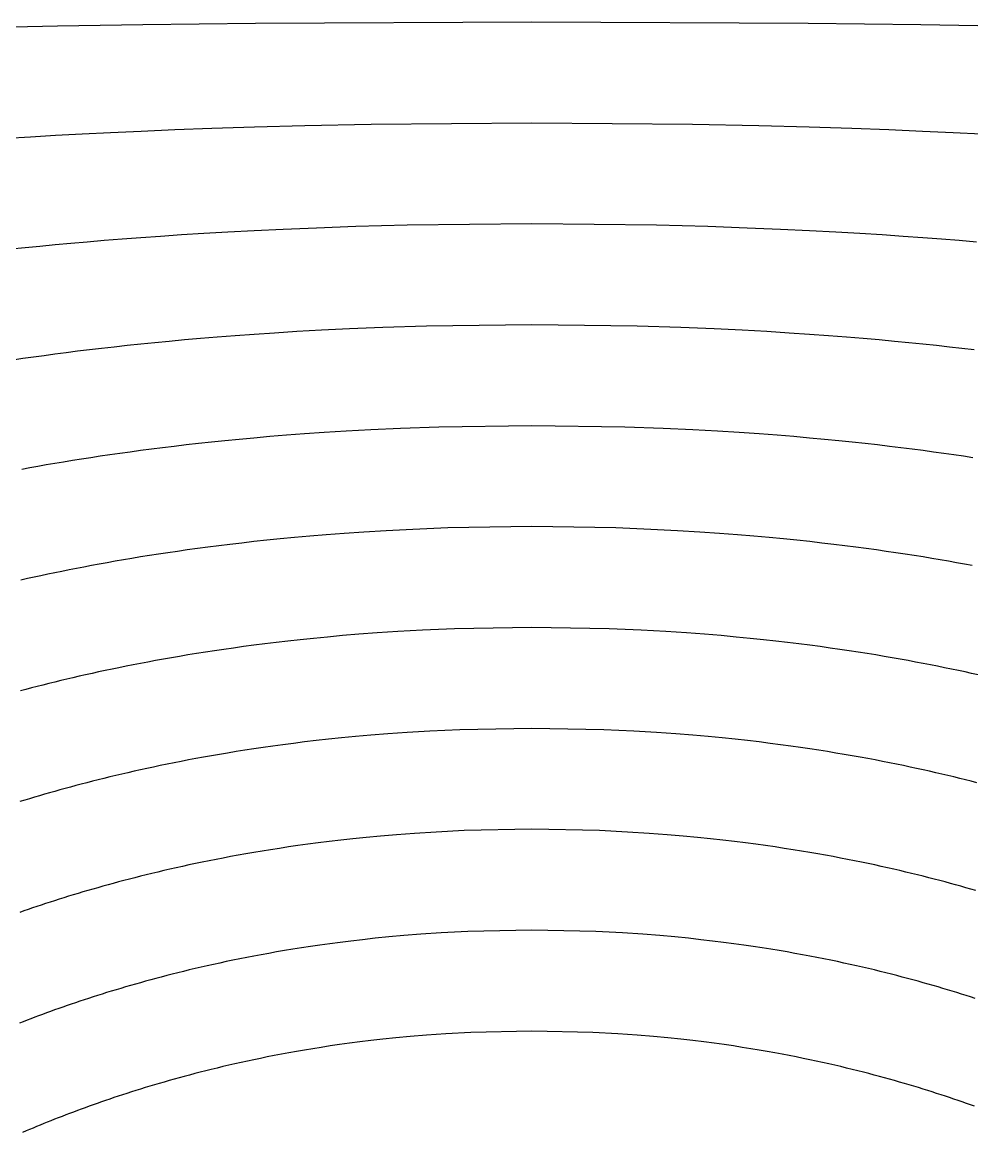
# Model space of a CAD drawing. Extents: x 2 to 198, y -170 to -3.
# Drawn here: x 73 to 122.8, y -60.9 to -2.6 of the extents above; entities that cross this region are included whole.
import ezdxf

# ---------------------------------------------------------------- set-up
doc = ezdxf.new("R2010")
doc.units = 0
doc.layers.add('MyLines', color=7, linetype='Continuous')

msp = doc.modelspace()

# ---------------------------------------------------------------- linework, layer by layer
at = {"layer": 'MyLines'}
for p, q in [((74.843, -2.866), (71.117, -2.943)), ((79.323, -2.792), (74.843, -2.866)), ((85.241, -2.719), (79.323, -2.792)), ((99.746, -2.649), (85.241, -2.719)), ((114.25, -2.719), (99.746, -2.649)), ((120.168, -2.792), (114.25, -2.719)), ((124.648, -2.866), (120.168, -2.792)), ((87.834, -8.088), (85.178, -8.16)), ((91.31, -8.017), (87.834, -8.088)), ((99.746, -7.946), (91.31, -8.017)), ((108.181, -8.017), (99.746, -7.946)), ((111.658, -8.088), (108.181, -8.017)), ((114.313, -8.16), (111.658, -8.088)), ((73.423, -8.682), (72.179, -8.759)), ((74.737, -8.605), (73.423, -8.682)), ((76.132, -8.529), (74.737, -8.605)), ((77.624, -8.454), (76.132, -8.529)), ((79.235, -8.38), (77.624, -8.454)), ((80.994, -8.306), (79.235, -8.38)), ((82.949, -8.233), (80.994, -8.306)), ((85.178, -8.16), (82.949, -8.233)), ((116.542, -8.233), (114.313, -8.16)), ((118.497, -8.306), (116.542, -8.233)), ((120.256, -8.38), (118.497, -8.306)), ((121.867, -8.454), (120.256, -8.38)), ((123.359, -8.529), (121.867, -8.454)), ((90.5, -13.385), (88.432, -13.457)), ((93.202, -13.314), (90.5, -13.385)), ((99.746, -13.244), (93.202, -13.314)), ((106.289, -13.314), (99.746, -13.244)), ((108.992, -13.385), (106.289, -13.314)), ((111.06, -13.457), (108.992, -13.385)), ((79.217, -13.967), (78.234, -14.042)), ((80.253, -13.893), (79.217, -13.967)), ((81.352, -13.819), (80.253, -13.893)), ((82.524, -13.746), (81.352, -13.819)), ((83.788, -13.673), (82.524, -13.746)), ((85.165, -13.601), (83.788, -13.673)), ((86.693, -13.529), (85.165, -13.601)), ((88.432, -13.457), (86.693, -13.529)), ((112.798, -13.529), (111.06, -13.457)), ((114.326, -13.601), (112.798, -13.529)), ((115.703, -13.673), (114.326, -13.601)), ((116.967, -13.746), (115.703, -13.673)), ((118.139, -13.819), (116.967, -13.746)), ((119.238, -13.893), (118.139, -13.819)), ((120.274, -13.967), (119.238, -13.893)), ((121.257, -14.042), (120.274, -13.967)), ((73.146, -14.497), (72.399, -14.574)), ((73.917, -14.42), (73.146, -14.497)), ((74.715, -14.344), (73.917, -14.42)), ((75.542, -14.268), (74.715, -14.344)), ((76.402, -14.192), (75.542, -14.268)), ((77.298, -14.117), (76.402, -14.192)), ((78.234, -14.042), (77.298, -14.117)), ((122.193, -14.117), (121.257, -14.042)), ((123.089, -14.192), (122.193, -14.117)), ((94.212, -18.612), (91.924, -18.683)), ((99.746, -18.541), (94.212, -18.612)), ((105.28, -18.612), (99.746, -18.541)), ((107.567, -18.683), (105.28, -18.612)), ((83.228, -19.187), (82.345, -19.26)), ((84.163, -19.114), (83.228, -19.187)), ((85.16, -19.041), (84.163, -19.114)), ((86.233, -18.969), (85.16, -19.041)), ((87.403, -18.897), (86.233, -18.969)), ((88.699, -18.825), (87.403, -18.897)), ((90.173, -18.754), (88.699, -18.825)), ((91.924, -18.683), (90.173, -18.754)), ((109.319, -18.754), (107.567, -18.683)), ((110.792, -18.825), (109.319, -18.754)), ((112.089, -18.897), (110.792, -18.825)), ((113.258, -18.969), (112.089, -18.897)), ((114.331, -19.041), (113.258, -18.969)), ((115.329, -19.114), (114.331, -19.041)), ((116.263, -19.187), (115.329, -19.114)), ((117.146, -19.26), (116.263, -19.187)), ((77.159, -19.779), (76.519, -19.855)), ((77.82, -19.704), (77.159, -19.779)), ((78.502, -19.629), (77.82, -19.704)), ((79.21, -19.555), (78.502, -19.629)), ((79.944, -19.481), (79.21, -19.555)), ((80.709, -19.407), (79.944, -19.481)), ((81.508, -19.333), (80.709, -19.407)), ((82.345, -19.26), (81.508, -19.333)), ((117.984, -19.333), (117.146, -19.26)), ((118.782, -19.407), (117.984, -19.333)), ((119.547, -19.481), (118.782, -19.407)), ((120.282, -19.555), (119.547, -19.481)), ((120.989, -19.629), (120.282, -19.555)), ((121.672, -19.704), (120.989, -19.629)), ((122.332, -19.779), (121.672, -19.704)), ((122.972, -19.855), (122.332, -19.779)), ((73.028, -20.313), (72.495, -20.39)), ((73.574, -20.236), (73.028, -20.313)), ((74.133, -20.159), (73.574, -20.236)), ((74.706, -20.082), (74.133, -20.159)), ((75.294, -20.006), (74.706, -20.082)), ((75.898, -19.93), (75.294, -20.006)), ((76.519, -19.855), (75.898, -19.93)), ((99.746, -23.839), (94.863, -23.909)), ((104.628, -23.909), (99.746, -23.839)), ((85.984, -24.41), (85.157, -24.482)), ((86.867, -24.338), (85.984, -24.41)), ((87.816, -24.266), (86.867, -24.338)), ((88.85, -24.194), (87.816, -24.266)), ((89.996, -24.123), (88.85, -24.194)), ((91.298, -24.051), (89.996, -24.123)), ((92.844, -23.98), (91.298, -24.051)), ((94.863, -23.909), (92.844, -23.98)), ((106.647, -23.98), (104.628, -23.909)), ((108.193, -24.051), (106.647, -23.98)), ((109.496, -24.123), (108.193, -24.051)), ((110.641, -24.194), (109.496, -24.123)), ((111.675, -24.266), (110.641, -24.194)), ((112.624, -24.338), (111.675, -24.266)), ((113.507, -24.41), (112.624, -24.338)), ((114.334, -24.482), (113.507, -24.41)), ((80.361, -24.994), (79.774, -25.068)), ((80.967, -24.921), (80.361, -24.994)), ((81.595, -24.847), (80.967, -24.921)), ((82.247, -24.773), (81.595, -24.847)), ((82.925, -24.7), (82.247, -24.773)), ((83.633, -24.627), (82.925, -24.7)), ((84.375, -24.555), (83.633, -24.627)), ((85.157, -24.482), (84.375, -24.555)), ((115.116, -24.555), (114.334, -24.482)), ((115.858, -24.627), (115.116, -24.555)), ((116.566, -24.7), (115.858, -24.627)), ((117.245, -24.773), (116.566, -24.7)), ((117.896, -24.847), (117.245, -24.773)), ((118.524, -24.921), (117.896, -24.847)), ((119.13, -24.994), (118.524, -24.921)), ((119.717, -25.068), (119.13, -24.994)), ((76.098, -25.593), (75.622, -25.669)), ((76.585, -25.517), (76.098, -25.593)), ((77.082, -25.442), (76.585, -25.517)), ((77.592, -25.367), (77.082, -25.442)), ((78.116, -25.292), (77.592, -25.367)), ((78.653, -25.217), (78.116, -25.292)), ((79.205, -25.143), (78.653, -25.217)), ((79.774, -25.068), (79.205, -25.143)), ((120.286, -25.143), (119.717, -25.068)), ((120.838, -25.217), (120.286, -25.143)), ((121.375, -25.292), (120.838, -25.217)), ((121.899, -25.367), (121.375, -25.292)), ((122.409, -25.442), (121.899, -25.367)), ((122.907, -25.517), (122.409, -25.442)), ((73.385, -26.051), (72.963, -26.129)), ((73.816, -25.974), (73.385, -26.051)), ((74.254, -25.898), (73.816, -25.974)), ((74.701, -25.821), (74.254, -25.898)), ((75.157, -25.745), (74.701, -25.821)), ((75.622, -25.669), (75.157, -25.745)), ((87.287, -29.706), (86.537, -29.778)), ((88.087, -29.634), (87.287, -29.706)), ((88.948, -29.563), (88.087, -29.634)), ((89.885, -29.491), (88.948, -29.563)), ((90.922, -29.42), (89.885, -29.491)), ((92.101, -29.349), (90.922, -29.42)), ((93.501, -29.278), (92.101, -29.349)), ((95.328, -29.207), (93.501, -29.278)), ((99.746, -29.136), (95.328, -29.207)), ((104.163, -29.207), (99.746, -29.136)), ((105.99, -29.278), (104.163, -29.207)), ((107.39, -29.349), (105.99, -29.278)), ((108.569, -29.42), (107.39, -29.349)), ((109.607, -29.491), (108.569, -29.42)), ((110.543, -29.563), (109.607, -29.491)), ((111.404, -29.634), (110.543, -29.563)), ((112.204, -29.706), (111.404, -29.634)), ((112.954, -29.778), (112.204, -29.706)), ((82.184, -30.287), (81.651, -30.361)), ((82.735, -30.214), (82.184, -30.287)), ((83.305, -30.141), (82.735, -30.214)), ((83.896, -30.068), (83.305, -30.141)), ((84.512, -29.995), (83.896, -30.068)), ((85.155, -29.923), (84.512, -29.995)), ((85.828, -29.85), (85.155, -29.923)), ((86.537, -29.778), (85.828, -29.85)), ((113.663, -29.85), (112.954, -29.778)), ((114.336, -29.923), (113.663, -29.85)), ((114.979, -29.995), (114.336, -29.923)), ((115.595, -30.068), (114.979, -29.995)), ((116.186, -30.141), (115.595, -30.068)), ((116.756, -30.214), (116.186, -30.141)), ((117.307, -30.287), (116.756, -30.214)), ((117.84, -30.361), (117.307, -30.287)), ((78.749, -30.805), (78.307, -30.88)), ((79.203, -30.73), (78.749, -30.805)), ((79.667, -30.656), (79.203, -30.73)), ((80.143, -30.582), (79.667, -30.656)), ((80.631, -30.508), (80.143, -30.582)), ((81.134, -30.434), (80.631, -30.508)), ((81.651, -30.361), (81.134, -30.434)), ((118.357, -30.434), (117.84, -30.361)), ((118.86, -30.508), (118.357, -30.434)), ((119.348, -30.582), (118.86, -30.508)), ((119.824, -30.656), (119.348, -30.582)), ((120.289, -30.73), (119.824, -30.656)), ((120.742, -30.805), (120.289, -30.73)), ((121.185, -30.88), (120.742, -30.805)), ((75.449, -31.407), (75.07, -31.484)), ((75.834, -31.331), (75.449, -31.407)), ((76.227, -31.256), (75.834, -31.331)), ((76.626, -31.18), (76.227, -31.256)), ((77.034, -31.105), (76.626, -31.18)), ((77.449, -31.029), (77.034, -31.105)), ((77.873, -30.954), (77.449, -31.029)), ((78.307, -30.88), (77.873, -30.954)), ((121.618, -30.954), (121.185, -30.88)), ((122.042, -31.029), (121.618, -30.954)), ((122.457, -31.105), (122.042, -31.029)), ((122.865, -31.18), (122.457, -31.105)), ((73.266, -31.867), (72.921, -31.944)), ((73.616, -31.79), (73.266, -31.867)), ((73.971, -31.713), (73.616, -31.79)), ((74.331, -31.636), (73.971, -31.713)), ((74.698, -31.56), (74.331, -31.636)), ((75.07, -31.484), (74.698, -31.56)), ((89.016, -34.931), (88.279, -35.003)), ((89.808, -34.86), (89.016, -34.931)), ((90.671, -34.788), (89.808, -34.86)), ((91.626, -34.717), (90.671, -34.788)), ((92.712, -34.646), (91.626, -34.717)), ((94, -34.575), (92.712, -34.646)), ((95.682, -34.504), (94, -34.575)), ((99.746, -34.434), (95.682, -34.504)), ((103.809, -34.504), (99.746, -34.434)), ((105.491, -34.575), (103.809, -34.504)), ((106.779, -34.646), (105.491, -34.575)), ((107.865, -34.717), (106.779, -34.646)), ((108.82, -34.788), (107.865, -34.717)), ((109.683, -34.86), (108.82, -34.788)), ((110.475, -34.931), (109.683, -34.86)), ((111.212, -35.003), (110.475, -34.931)), ((84.082, -35.509), (83.574, -35.581)), ((84.608, -35.436), (84.082, -35.509)), ((85.153, -35.363), (84.608, -35.436)), ((85.721, -35.291), (85.153, -35.363)), ((86.314, -35.219), (85.721, -35.291)), ((86.934, -35.147), (86.314, -35.219)), ((87.588, -35.075), (86.934, -35.147)), ((88.279, -35.003), (87.588, -35.075)), ((111.904, -35.075), (111.212, -35.003)), ((112.557, -35.147), (111.904, -35.075)), ((113.178, -35.219), (112.557, -35.147)), ((113.77, -35.291), (113.178, -35.219)), ((114.338, -35.363), (113.77, -35.291)), ((114.883, -35.436), (114.338, -35.363)), ((115.409, -35.509), (114.883, -35.436)), ((115.918, -35.581), (115.409, -35.509)), ((80.402, -36.096), (79.993, -36.17)), ((80.821, -36.022), (80.402, -36.096)), ((81.25, -35.948), (80.821, -36.022)), ((81.689, -35.874), (81.25, -35.948)), ((82.141, -35.801), (81.689, -35.874)), ((82.604, -35.728), (82.141, -35.801)), ((83.082, -35.654), (82.604, -35.728)), ((83.574, -35.581), (83.082, -35.654)), ((116.41, -35.654), (115.918, -35.581)), ((116.887, -35.728), (116.41, -35.654)), ((117.35, -35.801), (116.887, -35.728)), ((117.802, -35.874), (117.35, -35.801)), ((118.241, -35.948), (117.802, -35.874)), ((118.67, -36.022), (118.241, -35.948)), ((119.089, -36.096), (118.67, -36.022)), ((119.498, -36.17), (119.089, -36.096)), ((77.351, -36.692), (77, -36.767)), ((77.707, -36.617), (77.351, -36.692)), ((78.07, -36.542), (77.707, -36.617)), ((78.44, -36.467), (78.07, -36.542)), ((78.817, -36.393), (78.44, -36.467)), ((79.201, -36.318), (78.817, -36.393)), ((79.593, -36.244), (79.201, -36.318)), ((79.993, -36.17), (79.593, -36.244)), ((119.898, -36.244), (119.498, -36.17)), ((120.29, -36.318), (119.898, -36.244)), ((120.675, -36.393), (120.29, -36.318)), ((121.051, -36.467), (120.675, -36.393)), ((121.421, -36.542), (121.051, -36.467)), ((121.784, -36.617), (121.421, -36.542)), ((122.141, -36.692), (121.784, -36.617)), ((122.491, -36.767), (122.141, -36.692)), ((75.01, -37.222), (74.695, -37.299)), ((75.329, -37.146), (75.01, -37.222)), ((75.653, -37.07), (75.329, -37.146)), ((75.982, -36.994), (75.653, -37.07)), ((76.316, -36.918), (75.982, -36.994)), ((76.655, -36.843), (76.316, -36.918)), ((77, -36.767), (76.655, -36.843)), ((122.836, -36.843), (122.491, -36.767)), ((123.175, -36.918), (122.836, -36.843)), ((73.184, -37.683), (72.893, -37.76)), ((73.478, -37.606), (73.184, -37.683)), ((73.776, -37.529), (73.478, -37.606)), ((74.079, -37.452), (73.776, -37.529)), ((74.385, -37.375), (74.079, -37.452)), ((74.695, -37.299), (74.385, -37.375)), ((90.491, -40.157), (89.753, -40.228)), ((91.295, -40.086), (90.491, -40.157)), ((92.185, -40.015), (91.295, -40.086)), ((93.196, -39.944), (92.185, -40.015)), ((94.396, -39.873), (93.196, -39.944)), ((95.962, -39.802), (94.396, -39.873)), ((99.746, -39.731), (95.962, -39.802)), ((103.529, -39.802), (99.746, -39.731)), ((105.095, -39.873), (103.529, -39.802)), ((106.295, -39.944), (105.095, -39.873)), ((107.306, -40.015), (106.295, -39.944)), ((108.196, -40.086), (107.306, -40.015)), ((109, -40.157), (108.196, -40.086)), ((109.738, -40.228), (109, -40.157)), ((85.643, -40.732), (85.152, -40.804)), ((86.152, -40.659), (85.643, -40.732)), ((86.681, -40.587), (86.152, -40.659)), ((87.234, -40.515), (86.681, -40.587)), ((87.813, -40.443), (87.234, -40.515)), ((88.422, -40.371), (87.813, -40.443)), ((89.066, -40.3), (88.422, -40.371)), ((89.753, -40.228), (89.066, -40.3)), ((110.425, -40.3), (109.738, -40.228)), ((111.07, -40.371), (110.425, -40.3)), ((111.679, -40.443), (111.07, -40.371)), ((112.257, -40.515), (111.679, -40.443)), ((112.81, -40.587), (112.257, -40.515)), ((113.339, -40.659), (112.81, -40.587)), ((113.848, -40.732), (113.339, -40.659)), ((114.339, -40.804), (113.848, -40.732)), ((82.109, -41.315), (81.718, -41.388)), ((82.509, -41.241), (82.109, -41.315)), ((82.92, -41.168), (82.509, -41.241)), ((83.341, -41.095), (82.92, -41.168)), ((83.774, -41.022), (83.341, -41.095)), ((84.219, -40.949), (83.774, -41.022)), ((84.678, -40.877), (84.219, -40.949)), ((85.152, -40.804), (84.678, -40.877)), ((114.813, -40.877), (114.339, -40.804)), ((115.272, -40.949), (114.813, -40.877)), ((115.717, -41.022), (115.272, -40.949)), ((116.15, -41.095), (115.717, -41.022)), ((116.571, -41.168), (116.15, -41.095)), ((116.982, -41.241), (116.571, -41.168)), ((117.382, -41.315), (116.982, -41.241)), ((117.773, -41.388), (117.382, -41.315)), ((79.199, -41.906), (78.866, -41.98)), ((79.539, -41.831), (79.199, -41.906)), ((79.884, -41.757), (79.539, -41.831)), ((80.236, -41.683), (79.884, -41.757)), ((80.595, -41.609), (80.236, -41.683)), ((80.962, -41.535), (80.595, -41.609)), ((81.336, -41.462), (80.962, -41.535)), ((81.718, -41.388), (81.336, -41.462)), ((118.155, -41.462), (117.773, -41.388)), ((118.529, -41.535), (118.155, -41.462)), ((118.896, -41.609), (118.529, -41.535)), ((119.255, -41.683), (118.896, -41.609)), ((119.607, -41.757), (119.255, -41.683)), ((119.952, -41.831), (119.607, -41.757)), ((120.292, -41.906), (119.952, -41.831)), ((120.625, -41.98), (120.292, -41.906)), ((76.676, -42.506), (76.382, -42.581)), ((76.975, -42.43), (76.676, -42.506)), ((77.278, -42.355), (76.975, -42.43)), ((77.586, -42.28), (77.278, -42.355)), ((77.898, -42.205), (77.586, -42.28)), ((78.216, -42.13), (77.898, -42.205)), ((78.538, -42.055), (78.216, -42.13)), ((78.866, -41.98), (78.538, -42.055)), ((120.953, -42.055), (120.625, -41.98)), ((121.275, -42.13), (120.953, -42.055)), ((121.593, -42.205), (121.275, -42.13)), ((121.905, -42.28), (121.593, -42.205)), ((122.213, -42.355), (121.905, -42.28)), ((122.516, -42.43), (122.213, -42.355)), ((122.815, -42.506), (122.516, -42.43)), ((123.109, -42.581), (122.815, -42.506)), ((74.424, -43.114), (74.158, -43.19)), ((74.694, -43.037), (74.424, -43.114)), ((74.966, -42.961), (74.694, -43.037)), ((75.242, -42.885), (74.966, -42.961)), ((75.522, -42.809), (75.242, -42.885)), ((75.805, -42.733), (75.522, -42.809)), ((76.091, -42.657), (75.805, -42.733)), ((76.382, -42.581), (76.091, -42.657)), ((73.123, -43.498), (72.872, -43.576)), ((73.378, -43.421), (73.123, -43.498)), ((73.635, -43.344), (73.378, -43.421)), ((73.895, -43.267), (73.635, -43.344)), ((74.158, -43.19), (73.895, -43.267)), ((91.806, -45.383), (91.05, -45.454)), ((92.642, -45.312), (91.806, -45.383)), ((93.592, -45.241), (92.642, -45.312)), ((94.72, -45.17), (93.592, -45.241)), ((96.191, -45.099), (94.72, -45.17)), ((99.746, -45.029), (96.191, -45.099)), ((103.3, -45.099), (99.746, -45.029)), ((104.771, -45.17), (103.3, -45.099)), ((105.899, -45.241), (104.771, -45.17)), ((106.849, -45.312), (105.899, -45.241)), ((107.685, -45.383), (106.849, -45.312)), ((108.441, -45.454), (107.685, -45.383)), ((86.491, -46.028), (86.03, -46.1)), ((86.97, -45.956), (86.491, -46.028)), ((87.468, -45.884), (86.97, -45.956)), ((87.988, -45.812), (87.468, -45.884)), ((88.532, -45.74), (87.988, -45.812)), ((89.105, -45.668), (88.532, -45.74)), ((89.711, -45.597), (89.105, -45.668)), ((90.356, -45.526), (89.711, -45.597)), ((91.05, -45.454), (90.356, -45.526)), ((109.135, -45.526), (108.441, -45.454)), ((109.781, -45.597), (109.135, -45.526)), ((110.386, -45.668), (109.781, -45.597)), ((110.959, -45.74), (110.386, -45.668)), ((111.503, -45.812), (110.959, -45.74)), ((112.023, -45.884), (111.503, -45.812)), ((112.521, -45.956), (112.023, -45.884)), ((113, -46.028), (112.521, -45.956)), ((113.461, -46.1), (113, -46.028)), ((83.165, -46.609), (82.797, -46.682)), ((83.542, -46.536), (83.165, -46.609)), ((83.929, -46.463), (83.542, -46.536)), ((84.325, -46.39), (83.929, -46.463)), ((84.732, -46.317), (84.325, -46.39)), ((85.152, -46.245), (84.732, -46.317)), ((85.584, -46.172), (85.152, -46.245)), ((86.03, -46.1), (85.584, -46.172)), ((113.907, -46.172), (113.461, -46.1)), ((114.34, -46.245), (113.907, -46.172)), ((114.759, -46.317), (114.34, -46.245)), ((115.166, -46.39), (114.759, -46.317)), ((115.562, -46.463), (115.166, -46.39)), ((115.949, -46.536), (115.562, -46.463)), ((116.326, -46.609), (115.949, -46.536)), ((116.694, -46.682), (116.326, -46.609)), ((80.744, -47.123), (80.425, -47.197)), ((81.07, -47.049), (80.744, -47.123)), ((81.402, -46.975), (81.07, -47.049)), ((81.74, -46.902), (81.402, -46.975)), ((82.085, -46.828), (81.74, -46.902)), ((82.437, -46.755), (82.085, -46.828)), ((82.797, -46.682), (82.437, -46.755)), ((117.054, -46.755), (116.694, -46.682)), ((117.406, -46.828), (117.054, -46.755)), ((117.751, -46.902), (117.406, -46.828)), ((118.09, -46.975), (117.751, -46.902)), ((118.421, -47.049), (118.09, -46.975)), ((118.747, -47.123), (118.421, -47.049)), ((119.067, -47.197), (118.747, -47.123)), ((78.328, -47.717), (78.046, -47.792)), ((78.614, -47.643), (78.328, -47.717)), ((78.904, -47.568), (78.614, -47.643)), ((79.198, -47.493), (78.904, -47.568)), ((79.497, -47.419), (79.198, -47.493)), ((79.801, -47.345), (79.497, -47.419)), ((80.11, -47.271), (79.801, -47.345)), ((80.425, -47.197), (80.11, -47.271)), ((119.381, -47.271), (119.067, -47.197)), ((119.69, -47.345), (119.381, -47.271)), ((119.994, -47.419), (119.69, -47.345)), ((120.293, -47.493), (119.994, -47.419)), ((120.587, -47.568), (120.293, -47.493)), ((120.877, -47.643), (120.587, -47.568)), ((121.163, -47.717), (120.877, -47.643)), ((121.445, -47.792), (121.163, -47.717)), ((76.175, -48.319), (75.921, -48.395)), ((76.432, -48.244), (76.175, -48.319)), ((76.693, -48.168), (76.432, -48.244)), ((76.956, -48.093), (76.693, -48.168)), ((77.223, -48.017), (76.956, -48.093)), ((77.494, -47.942), (77.223, -48.017)), ((77.768, -47.867), (77.494, -47.942)), ((78.046, -47.792), (77.768, -47.867)), ((121.723, -47.867), (121.445, -47.792)), ((121.997, -47.942), (121.723, -47.867)), ((122.268, -48.017), (121.997, -47.942)), ((122.535, -48.093), (122.268, -48.017)), ((122.798, -48.168), (122.535, -48.093)), ((123.059, -48.244), (122.798, -48.168)), ((74.219, -48.929), (73.986, -49.006)), ((74.455, -48.853), (74.219, -48.929)), ((74.692, -48.776), (74.455, -48.853)), ((74.933, -48.7), (74.692, -48.776)), ((75.176, -48.623), (74.933, -48.7)), ((75.421, -48.547), (75.176, -48.623)), ((75.67, -48.471), (75.421, -48.547)), ((75.921, -48.395), (75.67, -48.471)), ((73.077, -49.314), (72.856, -49.391)), ((73.301, -49.237), (73.077, -49.314)), ((73.527, -49.16), (73.301, -49.237)), ((73.756, -49.083), (73.527, -49.16)), ((73.986, -49.006), (73.756, -49.083)), ((92.234, -50.68), (91.519, -50.752)), ((93.026, -50.609), (92.234, -50.68)), ((93.925, -50.538), (93.026, -50.609)), ((94.992, -50.468), (93.925, -50.538)), ((96.383, -50.397), (94.992, -50.468)), ((99.746, -50.326), (96.383, -50.397)), ((103.108, -50.397), (99.746, -50.326)), ((104.5, -50.468), (103.108, -50.397)), ((105.567, -50.538), (104.5, -50.468)), ((106.466, -50.609), (105.567, -50.538)), ((107.257, -50.68), (106.466, -50.609)), ((107.972, -50.752), (107.257, -50.68)), ((87.656, -51.252), (87.203, -51.324)), ((88.128, -51.18), (87.656, -51.252)), ((88.62, -51.109), (88.128, -51.18)), ((89.135, -51.037), (88.62, -51.109)), ((89.677, -50.966), (89.135, -51.037)), ((90.251, -50.894), (89.677, -50.966)), ((90.862, -50.823), (90.251, -50.894)), ((91.519, -50.752), (90.862, -50.823)), ((108.629, -50.823), (107.972, -50.752)), ((109.24, -50.894), (108.629, -50.823)), ((109.814, -50.966), (109.24, -50.894)), ((110.356, -51.037), (109.814, -50.966)), ((110.871, -51.109), (110.356, -51.037)), ((111.363, -51.18), (110.871, -51.109)), ((111.835, -51.252), (111.363, -51.18)), ((112.288, -51.324), (111.835, -51.252)), ((84.409, -51.831), (84.052, -51.903)), ((84.775, -51.758), (84.409, -51.831)), ((85.151, -51.685), (84.775, -51.758)), ((85.537, -51.613), (85.151, -51.685)), ((85.934, -51.541), (85.537, -51.613)), ((86.343, -51.468), (85.934, -51.541)), ((86.766, -51.396), (86.343, -51.468)), ((87.203, -51.324), (86.766, -51.396)), ((112.725, -51.396), (112.288, -51.324)), ((113.148, -51.468), (112.725, -51.396)), ((113.557, -51.541), (113.148, -51.468)), ((113.954, -51.613), (113.557, -51.541)), ((114.34, -51.685), (113.954, -51.613)), ((114.716, -51.758), (114.34, -51.685)), ((115.082, -51.831), (114.716, -51.758)), ((115.439, -51.903), (115.082, -51.831)), ((81.757, -52.415), (81.454, -52.489)), ((82.066, -52.342), (81.757, -52.415)), ((82.38, -52.269), (82.066, -52.342)), ((82.701, -52.195), (82.38, -52.269)), ((83.028, -52.122), (82.701, -52.195)), ((83.362, -52.049), (83.028, -52.122)), ((83.703, -51.976), (83.362, -52.049)), ((84.052, -51.903), (83.703, -51.976)), ((115.788, -51.976), (115.439, -51.903)), ((116.129, -52.049), (115.788, -51.976)), ((116.463, -52.122), (116.129, -52.049)), ((116.79, -52.195), (116.463, -52.122)), ((117.111, -52.269), (116.79, -52.195)), ((117.425, -52.342), (117.111, -52.269)), ((117.734, -52.415), (117.425, -52.342)), ((118.037, -52.489), (117.734, -52.415)), ((79.465, -53.007), (79.197, -53.081)), ((79.736, -52.933), (79.465, -53.007)), ((80.011, -52.858), (79.736, -52.933)), ((80.291, -52.784), (80.011, -52.858)), ((80.575, -52.71), (80.291, -52.784)), ((80.863, -52.636), (80.575, -52.71)), ((81.156, -52.563), (80.863, -52.636)), ((81.454, -52.489), (81.156, -52.563)), ((118.335, -52.563), (118.037, -52.489)), ((118.628, -52.636), (118.335, -52.563)), ((118.917, -52.71), (118.628, -52.636)), ((119.2, -52.784), (118.917, -52.71)), ((119.48, -52.858), (119.2, -52.784)), ((119.755, -52.933), (119.48, -52.858)), ((120.026, -53.007), (119.755, -52.933)), ((120.294, -53.081), (120.026, -53.007)), ((77.666, -53.53), (77.422, -53.605)), ((77.913, -53.455), (77.666, -53.53)), ((78.163, -53.38), (77.913, -53.455)), ((78.417, -53.305), (78.163, -53.38)), ((78.674, -53.23), (78.417, -53.305)), ((78.934, -53.156), (78.674, -53.23)), ((79.197, -53.081), (78.934, -53.156)), ((120.557, -53.156), (120.294, -53.081)), ((120.818, -53.23), (120.557, -53.156)), ((121.074, -53.305), (120.818, -53.23)), ((121.328, -53.38), (121.074, -53.305)), ((121.578, -53.455), (121.328, -53.38)), ((121.825, -53.53), (121.578, -53.455)), ((122.07, -53.605), (121.825, -53.53)), ((75.787, -54.134), (75.564, -54.21)), ((76.013, -54.058), (75.787, -54.134)), ((76.242, -53.982), (76.013, -54.058)), ((76.472, -53.906), (76.242, -53.982)), ((76.706, -53.831), (76.472, -53.906)), ((76.942, -53.755), (76.706, -53.831)), ((77.18, -53.68), (76.942, -53.755)), ((77.422, -53.605), (77.18, -53.68)), ((122.311, -53.68), (122.07, -53.605)), ((122.55, -53.755), (122.311, -53.68)), ((122.785, -53.831), (122.55, -53.755)), ((123.019, -53.906), (122.785, -53.831)), ((74.059, -54.745), (73.852, -54.821)), ((74.268, -54.668), (74.059, -54.745)), ((74.479, -54.591), (74.268, -54.668)), ((74.691, -54.515), (74.479, -54.591)), ((74.906, -54.438), (74.691, -54.515)), ((75.123, -54.362), (74.906, -54.438)), ((75.342, -54.286), (75.123, -54.362)), ((75.564, -54.21), (75.342, -54.286)), ((73.041, -55.13), (72.843, -55.207)), ((73.241, -55.053), (73.041, -55.13)), ((73.443, -54.975), (73.241, -55.053)), ((73.646, -54.898), (73.443, -54.975)), ((73.852, -54.821), (73.646, -54.898)), ((93.353, -55.907), (92.6, -55.978)), ((94.208, -55.836), (93.353, -55.907)), ((95.223, -55.765), (94.208, -55.836)), ((96.547, -55.694), (95.223, -55.765)), ((99.746, -55.624), (96.547, -55.694)), ((102.944, -55.694), (99.746, -55.624)), ((104.268, -55.765), (102.944, -55.694)), ((105.283, -55.836), (104.268, -55.765)), ((106.138, -55.907), (105.283, -55.836)), ((106.891, -55.978), (106.138, -55.907)), ((88.692, -56.477), (88.243, -56.549)), ((89.16, -56.406), (88.692, -56.477)), ((89.651, -56.334), (89.16, -56.406)), ((90.167, -56.263), (89.651, -56.334)), ((90.712, -56.191), (90.167, -56.263)), ((91.294, -56.12), (90.712, -56.191)), ((91.919, -56.049), (91.294, -56.12)), ((92.6, -55.978), (91.919, -56.049)), ((107.572, -56.049), (106.891, -55.978)), ((108.197, -56.12), (107.572, -56.049)), ((108.779, -56.191), (108.197, -56.12)), ((109.325, -56.263), (108.779, -56.191)), ((109.841, -56.334), (109.325, -56.263)), ((110.331, -56.406), (109.841, -56.334)), ((110.799, -56.477), (110.331, -56.406)), ((111.248, -56.549), (110.799, -56.477)), ((85.499, -57.054), (85.151, -57.126)), ((85.857, -56.981), (85.499, -57.054)), ((86.225, -56.909), (85.857, -56.981)), ((86.603, -56.837), (86.225, -56.909)), ((86.992, -56.765), (86.603, -56.837)), ((87.395, -56.693), (86.992, -56.765)), ((87.811, -56.621), (87.395, -56.693)), ((88.243, -56.549), (87.811, -56.621)), ((111.68, -56.621), (111.248, -56.549)), ((112.096, -56.693), (111.68, -56.621)), ((112.499, -56.765), (112.096, -56.693)), ((112.888, -56.837), (112.499, -56.765)), ((113.267, -56.909), (112.888, -56.837)), ((113.634, -56.981), (113.267, -56.909)), ((113.992, -57.054), (113.634, -56.981)), ((114.341, -57.126), (113.992, -57.054)), ((82.918, -57.636), (82.623, -57.709)), ((83.217, -57.563), (82.918, -57.636)), ((83.523, -57.49), (83.217, -57.563)), ((83.835, -57.417), (83.523, -57.49)), ((84.153, -57.344), (83.835, -57.417)), ((84.478, -57.271), (84.153, -57.344)), ((84.81, -57.199), (84.478, -57.271)), ((85.151, -57.126), (84.81, -57.199)), ((114.681, -57.199), (114.341, -57.126)), ((115.013, -57.271), (114.681, -57.199)), ((115.338, -57.344), (115.013, -57.271)), ((115.657, -57.417), (115.338, -57.344)), ((115.968, -57.49), (115.657, -57.417)), ((116.274, -57.563), (115.968, -57.49)), ((116.573, -57.636), (116.274, -57.563)), ((116.868, -57.709), (116.573, -57.636)), ((80.697, -58.224), (80.438, -58.298)), ((80.959, -58.15), (80.697, -58.224)), ((81.226, -58.076), (80.959, -58.15)), ((81.496, -58.003), (81.226, -58.076)), ((81.771, -57.929), (81.496, -58.003)), ((82.05, -57.856), (81.771, -57.929)), ((82.334, -57.782), (82.05, -57.856)), ((82.623, -57.709), (82.334, -57.782)), ((117.157, -57.782), (116.868, -57.709)), ((117.441, -57.856), (117.157, -57.782)), ((117.72, -57.929), (117.441, -57.856)), ((117.995, -58.003), (117.72, -57.929)), ((118.265, -58.076), (117.995, -58.003)), ((118.532, -58.15), (118.265, -58.076)), ((118.794, -58.224), (118.532, -58.15)), ((119.053, -58.298), (118.794, -58.224)), ((78.722, -58.818), (78.489, -58.893)), ((78.958, -58.743), (78.722, -58.818)), ((79.197, -58.669), (78.958, -58.743)), ((79.439, -58.594), (79.197, -58.669)), ((79.684, -58.52), (79.439, -58.594)), ((79.932, -58.446), (79.684, -58.52)), ((80.183, -58.372), (79.932, -58.446)), ((80.438, -58.298), (80.183, -58.372)), ((119.308, -58.372), (119.053, -58.298)), ((119.559, -58.446), (119.308, -58.372)), ((119.808, -58.52), (119.559, -58.446)), ((120.053, -58.594), (119.808, -58.52)), ((120.294, -58.669), (120.053, -58.594)), ((120.533, -58.743), (120.294, -58.669)), ((120.769, -58.818), (120.533, -58.743)), ((121.002, -58.893), (120.769, -58.818)), ((76.93, -59.418), (76.716, -59.494)), ((77.145, -59.343), (76.93, -59.418)), ((77.363, -59.268), (77.145, -59.343)), ((77.583, -59.192), (77.363, -59.268)), ((77.806, -59.117), (77.583, -59.192)), ((78.031, -59.042), (77.806, -59.117)), ((78.259, -58.967), (78.031, -59.042)), ((78.489, -58.893), (78.259, -58.967)), ((121.232, -58.967), (121.002, -58.893)), ((121.46, -59.042), (121.232, -58.967)), ((121.685, -59.117), (121.46, -59.042)), ((121.908, -59.192), (121.685, -59.117)), ((122.128, -59.268), (121.908, -59.192)), ((122.346, -59.343), (122.128, -59.268)), ((122.562, -59.418), (122.346, -59.343)), ((122.775, -59.494), (122.562, -59.418)), ((75.478, -59.948), (75.279, -60.024)), ((75.68, -59.872), (75.478, -59.948)), ((75.883, -59.796), (75.68, -59.872)), ((76.088, -59.721), (75.883, -59.796)), ((76.296, -59.645), (76.088, -59.721)), ((76.505, -59.569), (76.296, -59.645)), ((76.716, -59.494), (76.505, -59.569)), ((122.986, -59.569), (122.775, -59.494)), ((73.929, -60.56), (73.743, -60.637)), ((74.117, -60.483), (73.929, -60.56)), ((74.307, -60.407), (74.117, -60.483)), ((74.498, -60.33), (74.307, -60.407)), ((74.691, -60.253), (74.498, -60.33)), ((74.885, -60.177), (74.691, -60.253)), ((75.081, -60.101), (74.885, -60.177)), ((75.279, -60.024), (75.081, -60.101)), ((73.193, -60.868), (73.012, -60.946)), ((73.375, -60.791), (73.193, -60.868)), ((73.558, -60.714), (73.375, -60.791)), ((73.743, -60.637), (73.558, -60.714))]:
    msp.add_line(p, q, dxfattribs=at)

doc.saveas('drawing.dxf')
